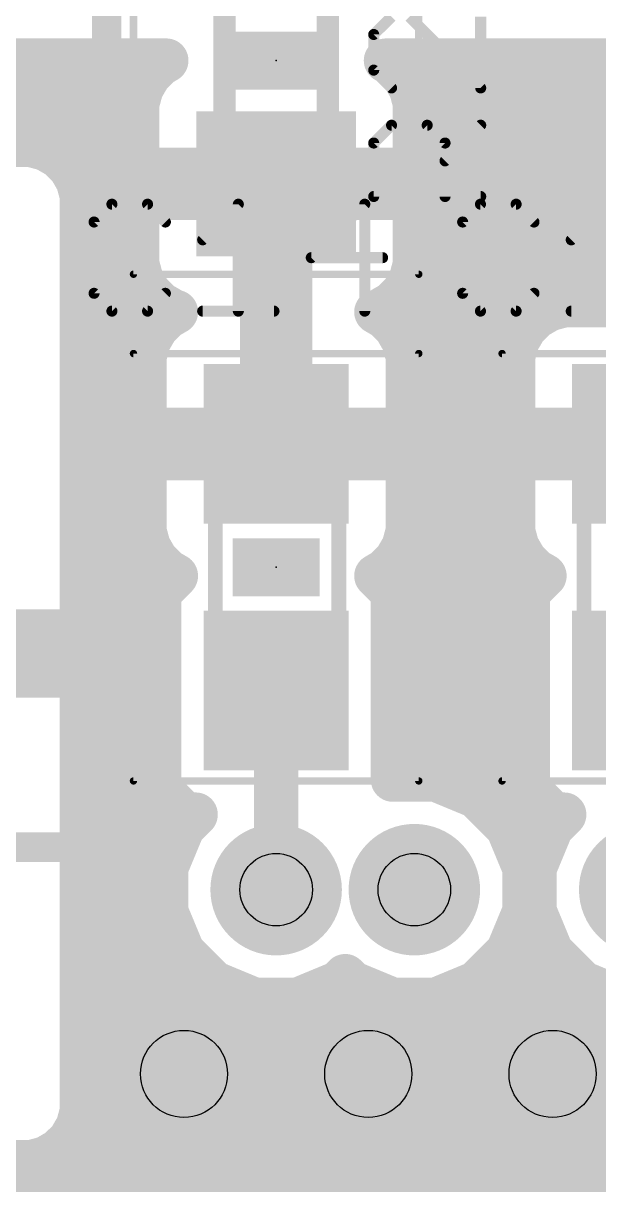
# Model space of a CAD drawing. Extents: x -0.04 to 2.7, y -0.07 to 2.5.
# Drawn here: x 0.5814 to 0.7375, y 0.6324 to 0.9476 of the extents above; entities that cross this region are included whole.
import ezdxf

# ---------------------------------------------------------------- set-up
doc = ezdxf.new("R2010")
doc.units = 0
for name, color, linetype in [('1', 22, 'CONTINUOUS'), ('18', 82, 'CONTINUOUS'), ('21', 253, 'CONTINUOUS'), ('23', 7, 'CONTINUOUS'), ('25', 253, 'CONTINUOUS'), ('31', 253, 'CONTINUOUS'), ('35', 253, 'CONTINUOUS'), ('39', 22, 'CONTINUOUS'), ('44', 253, 'CONTINUOUS'), ('51', 253, 'CONTINUOUS')]:
    doc.layers.add(name, color=color, linetype=linetype)

# ---------------------------------------------------------------- blocks, each defined once
blk = doc.blocks.new('RECT')
blk.add_solid([(-0.5, -0.5), (0.5, -0.5), (-0.5, 0.5), (0.5, 0.5)])
blk = doc.blocks.new('ROUNDV')
at = {"const_width": 0.5}
blk.add_lwpolyline([(0, -0.25, 1), (0, 0.25, 1), (0, -0.25)], format="xyb", dxfattribs=at)
blk = doc.blocks.new('SQUAREV')
blk.add_solid([(-0.5, -0.5), (0.5, -0.5), (-0.5, 0.5), (0.5, 0.5)])

msp = doc.modelspace()

# ---------------------------------------------------------------- linework, layer by layer
at = {"layer": '1', "const_width": 0.012}
for points in [[(0.026, 0.9375), (0.620213, 0.9375)], [(0.618522, 0.936523), (0.615543, 0.933545)], [(0.620213, 0.9375), (0.618522, 0.936523)], [(0.681478, 0.936523), (0.679786, 0.9375)], [(0.679786, 0.9375), (0.8, 0.9375)], [(0.684457, 0.933545), (0.681478, 0.936523)], [(0.026, 0.936), (0.617999, 0.936)], [(0.615543, 0.933545), (0.613437, 0.929896)], [(0.682001, 0.936), (0.8015, 0.936)], [(0.686563, 0.929896), (0.684457, 0.933545)], [(0.613437, 0.929896), (0.612346, 0.925827)], [(0.687653, 0.925827), (0.686563, 0.929896)], [(0.150399, 0.924), (0.612346, 0.924)], [(0.612346, 0.925827), (0.612346, 0.907878)], [(0.687653, 0.907878), (0.687653, 0.925827)], [(0.687653, 0.924), (0.8135, 0.924)], [(0.583406, 0.914622), (0.481, 0.914622)], [(0.587475, 0.913532), (0.583406, 0.914622)], [(0.591123, 0.911425), (0.587475, 0.913532)], [(0.590128, 0.912), (0.612346, 0.912)], [(0.594102, 0.908446), (0.591123, 0.911425)], [(0.687653, 0.912), (0.8255, 0.912)], [(0.596209, 0.904798), (0.594102, 0.908446)], [(0.612346, 0.907878), (0.646157, 0.907878)], [(0.646157, 0.907878), (0.646157, 0.900193)], [(0.653843, 0.900193), (0.653843, 0.907878)], [(0.653843, 0.907878), (0.687653, 0.907878)], [(0.597299, 0.900728), (0.596209, 0.904798)], [(0.597299, 0.782574), (0.597299, 0.900728)], [(0.597299, 0.9), (0.612346, 0.9)], [(0.646157, 0.900193), (0.612346, 0.900193)], [(0.612346, 0.900193), (0.612346, 0.882244)], [(0.646157, 0.871118), (0.646157, 0.900192)], [(0.646157, 0.900192), (0.653843, 0.900192)], [(0.646157, 0.9), (0.653843, 0.9)], [(0.687653, 0.900193), (0.653843, 0.900193)], [(0.653843, 0.900192), (0.653843, 0.837308)], [(0.687653, 0.882244), (0.687653, 0.900193)], [(0.687653, 0.9), (0.820972, 0.9)], [(0.597299, 0.888), (0.612346, 0.888)], [(0.646157, 0.888), (0.653843, 0.888)], [(0.687653, 0.888), (0.820972, 0.888)], [(0.612346, 0.882244), (0.613437, 0.878175)], [(0.686563, 0.878175), (0.687653, 0.882244)], [(0.613437, 0.878175), (0.615543, 0.874526)], [(0.684457, 0.874526), (0.686563, 0.878175)], [(0.597299, 0.876), (0.614692, 0.876)], [(0.615543, 0.874526), (0.618522, 0.871547)], [(0.646157, 0.876), (0.653843, 0.876)], [(0.681478, 0.871547), (0.684457, 0.874526)], [(0.685307, 0.876), (0.820972, 0.876)], [(0.618522, 0.871547), (0.622171, 0.869441)], [(0.646157, 0.837308), (0.646157, 0.871118)], [(0.677829, 0.869441), (0.681478, 0.871547)], [(0.728208, 0.871118), (0.724139, 0.870028)], [(0.746157, 0.871118), (0.728208, 0.871118)], [(0.620491, 0.867921), (0.617512, 0.864942)], [(0.622821, 0.869266), (0.620491, 0.867921)], [(0.622171, 0.869441), (0.622821, 0.869266)], [(0.677179, 0.869266), (0.677829, 0.869441)], [(0.679509, 0.867921), (0.677179, 0.869266)], [(0.682488, 0.864942), (0.679509, 0.867921)], [(0.720491, 0.867921), (0.717512, 0.864942)], [(0.724139, 0.870028), (0.720491, 0.867921)], [(0.597299, 0.864), (0.616968, 0.864)], [(0.617512, 0.864942), (0.615405, 0.861294)], [(0.646157, 0.864), (0.653843, 0.864)], [(0.684595, 0.861294), (0.682488, 0.864942)], [(0.683032, 0.864), (0.716968, 0.864)], [(0.717512, 0.864942), (0.715405, 0.861294)], [(0.615405, 0.861294), (0.614315, 0.857225)], [(0.685685, 0.857225), (0.684595, 0.861294)], [(0.715405, 0.861294), (0.714315, 0.857225)], [(0.614315, 0.857225), (0.614315, 0.837307)], [(0.685685, 0.837307), (0.685685, 0.857225)], [(0.714315, 0.857225), (0.714315, 0.837307)], [(0.597299, 0.852), (0.614315, 0.852)], [(0.646157, 0.852), (0.653843, 0.852)], [(0.685685, 0.852), (0.714315, 0.852)], [(0.597299, 0.84), (0.614315, 0.84)], [(0.646157, 0.84), (0.653843, 0.84)], [(0.685685, 0.84), (0.714315, 0.84)], [(0.614315, 0.837307), (0.646157, 0.837307)], [(0.653843, 0.837308), (0.646157, 0.837308)], [(0.646157, 0.837307), (0.646157, 0.829622)], [(0.653843, 0.829622), (0.653843, 0.837307)], [(0.653843, 0.837307), (0.685685, 0.837307)], [(0.714315, 0.837307), (0.746157, 0.837307)], [(0.646157, 0.829622), (0.614315, 0.829622)], [(0.614315, 0.829622), (0.614315, 0.809704)], [(0.685685, 0.829622), (0.653843, 0.829622)], [(0.685685, 0.809704), (0.685685, 0.829622)], [(0.746157, 0.829622), (0.714315, 0.829622)], [(0.714315, 0.829622), (0.714315, 0.809704)], [(0.597299, 0.828), (0.614315, 0.828)], [(0.685685, 0.828), (0.714315, 0.828)], [(0.597299, 0.816), (0.614315, 0.816)], [(0.685685, 0.816), (0.714315, 0.816)], [(0.614315, 0.809704), (0.615405, 0.805635)], [(0.684595, 0.805635), (0.685685, 0.809704)], [(0.714315, 0.809704), (0.715405, 0.805635)], [(0.615405, 0.805635), (0.617512, 0.801987)], [(0.682488, 0.801987), (0.684595, 0.805635)], [(0.715405, 0.805635), (0.717512, 0.801987)], [(0.597299, 0.804), (0.616349, 0.804)], [(0.617512, 0.801987), (0.620491, 0.799008)], [(0.679509, 0.799008), (0.682488, 0.801987)], [(0.68365, 0.804), (0.716349, 0.804)], [(0.717512, 0.801987), (0.720491, 0.799008)], [(0.620491, 0.799008), (0.622819, 0.797664)], [(0.677181, 0.797664), (0.679509, 0.799008)], [(0.720491, 0.799008), (0.722819, 0.797664)], [(0.622819, 0.797664), (0.618315, 0.793159)], [(0.681685, 0.793159), (0.677181, 0.797664)], [(0.722819, 0.797664), (0.718315, 0.793159)], [(0.597299, 0.792), (0.618315, 0.792)], [(0.618315, 0.793159), (0.618315, 0.739911)], [(0.681685, 0.742342), (0.681685, 0.793159)], [(0.681685, 0.792), (0.718315, 0.792)], [(0.718315, 0.793159), (0.718315, 0.739911)], [(0.481, 0.782574), (0.597299, 0.782574)], [(0.481, 0.78), (0.618315, 0.78)], [(0.681685, 0.78), (0.718315, 0.78)], [(0.597299, 0.770575), (0.481, 0.770575)], [(0.597299, 0.652421), (0.597299, 0.770575)], [(0.597299, 0.768), (0.618315, 0.768)], [(0.65, 0.766535), (0.65, 0.7125)], [(0.681685, 0.768), (0.718315, 0.768)], [(0.597299, 0.756), (0.618315, 0.756)], [(0.681685, 0.756), (0.718315, 0.756)], [(0.597299, 0.744), (0.618315, 0.744)], [(0.681685, 0.744), (0.718315, 0.744)], [(0.693436, 0.742342), (0.681685, 0.742342)], [(0.704404, 0.737799), (0.693436, 0.742342)], [(0.618315, 0.739911), (0.625344, 0.732882)], [(0.718315, 0.739911), (0.725344, 0.732882)], [(0.712799, 0.729404), (0.704404, 0.737799)], [(0.597299, 0.732), (0.627296, 0.732)], [(0.628178, 0.732882), (0.624701, 0.729404)], [(0.625344, 0.732882), (0.628178, 0.732882)], [(0.710204, 0.732), (0.727296, 0.732)], [(0.728178, 0.732882), (0.724701, 0.729404)], [(0.725344, 0.732882), (0.728178, 0.732882)], [(0.624701, 0.729404), (0.620157, 0.718436)], [(0.717342, 0.718436), (0.712799, 0.729404)], [(0.724701, 0.729404), (0.720157, 0.718436)], [(0.597299, 0.72), (0.620805, 0.72)], [(0.716695, 0.72), (0.720805, 0.72)], [(0.620157, 0.718436), (0.620157, 0.706564)], [(0.717342, 0.706564), (0.717342, 0.718436)], [(0.720157, 0.718436), (0.720157, 0.706564)], [(0.597299, 0.708), (0.620157, 0.708)], [(0.620157, 0.706564), (0.624701, 0.695595)], [(0.712799, 0.695595), (0.717342, 0.706564)], [(0.717342, 0.708), (0.720157, 0.708)], [(0.720157, 0.706564), (0.724701, 0.695595)], [(0.597299, 0.696), (0.624533, 0.696)], [(0.624701, 0.695595), (0.633095, 0.687201)], [(0.704404, 0.687201), (0.712799, 0.695595)], [(0.712967, 0.696), (0.724533, 0.696)], [(0.724701, 0.695595), (0.733095, 0.687201)], [(0.666904, 0.687201), (0.66875, 0.689046)], [(0.66875, 0.689046), (0.670595, 0.687201)], [(0.633095, 0.687201), (0.644064, 0.682657)], [(0.655936, 0.682657), (0.666904, 0.687201)], [(0.670595, 0.687201), (0.681564, 0.682657)], [(0.693436, 0.682657), (0.704404, 0.687201)], [(0.733095, 0.687201), (0.744064, 0.682657)], [(0.597299, 0.684), (0.640823, 0.684)], [(0.644064, 0.682657), (0.655936, 0.682657)], [(0.659177, 0.684), (0.678323, 0.684)], [(0.681564, 0.682657), (0.693436, 0.682657)], [(0.696677, 0.684), (0.740823, 0.684)], [(0.597299, 0.672), (0.824846, 0.672)], [(0.597299, 0.66), (0.824846, 0.66)], [(0.596209, 0.648352), (0.597299, 0.652421)], [(0.594102, 0.644703), (0.596209, 0.648352)], [(0.596006, 0.648), (0.824846, 0.648)], [(0.591123, 0.641724), (0.594102, 0.644703)], [(0.587475, 0.639618), (0.591123, 0.641724)], [(0.481, 0.638528), (0.583406, 0.638528)], [(0.583406, 0.638528), (0.587475, 0.639618)], [(0.250541, 0.636), (0.824846, 0.636)]]:
    msp.add_lwpolyline(points, dxfattribs=at)
at = {"layer": '1', "const_width": 0.006}
for points in [[(0.620643, 0.934402, 1), (0.616401, 0.938645)], [(0.621713, 0.934902, 1), (0.618713, 0.940098)], [(0.620213, 0.9345, 1), (0.620213, 0.9405)], [(0.681286, 0.940098, 1), (0.678286, 0.934902)], [(0.679786, 0.9405, 1), (0.679786, 0.9345)], [(0.683599, 0.938645, 1), (0.679356, 0.934402)], [(0.618141, 0.932045, 1), (0.612945, 0.935045)], [(0.617022, 0.939122, 1), (0.620022, 0.933925)], [(0.617999, 0.933, 1), (0.617999, 0.939)], [(0.682001, 0.939, 1), (0.682001, 0.933)], [(0.679978, 0.933925, 1), (0.682978, 0.939122)], [(0.687055, 0.935045, 1), (0.681859, 0.932045)], [(0.613422, 0.935666, 1), (0.617665, 0.931423)], [(0.682335, 0.931423, 1), (0.686578, 0.935666)], [(0.610839, 0.931396, 1), (0.616035, 0.928396)], [(0.616335, 0.92912, 1), (0.610539, 0.930673)], [(0.689461, 0.930673, 1), (0.683665, 0.92912)], [(0.683965, 0.928396, 1), (0.689161, 0.931396)], [(0.615346, 0.925827, 1), (0.609346, 0.925827)], [(0.612346, 0.921, 1), (0.612346, 0.927)], [(0.690653, 0.925827, 1), (0.684653, 0.925827)], [(0.687653, 0.927, 1), (0.687653, 0.921)], [(0.609449, 0.926603, 1), (0.615244, 0.92505)], [(0.684756, 0.92505, 1), (0.690551, 0.926603)], [(0.584182, 0.91752, 1), (0.582629, 0.911724)], [(0.583406, 0.911622, 1), (0.583406, 0.917622)], [(0.588975, 0.91613, 1), (0.585975, 0.910934)], [(0.586698, 0.910634, 1), (0.588251, 0.916429)], [(0.590128, 0.915, 1), (0.590128, 0.909)], [(0.593245, 0.913546, 1), (0.589002, 0.909304)], [(0.612346, 0.909, 1), (0.612346, 0.915)], [(0.687653, 0.915, 1), (0.687653, 0.909)], [(0.589623, 0.908827, 1), (0.592623, 0.914023)], [(0.5967, 0.909946, 1), (0.591504, 0.906946)], [(0.591981, 0.906325, 1), (0.596224, 0.910568)], [(0.612346, 0.910878, 1), (0.612346, 0.904878)], [(0.649157, 0.907878, 1), (0.643157, 0.907878)], [(0.646157, 0.904878, 1), (0.646157, 0.910878)], [(0.656843, 0.907878, 1), (0.650843, 0.907878)], [(0.653843, 0.910878, 1), (0.653843, 0.904878)], [(0.687653, 0.904878, 1), (0.687653, 0.910878)], [(0.599107, 0.905574, 1), (0.593311, 0.904021)], [(0.593611, 0.903298, 1), (0.598807, 0.906298)], [(0.609346, 0.907878, 1), (0.615346, 0.907878)], [(0.684653, 0.907878, 1), (0.690653, 0.907878)], [(0.600299, 0.900728, 1), (0.594299, 0.900728)], [(0.597299, 0.903, 1), (0.597299, 0.897)], [(0.612346, 0.903193, 1), (0.612346, 0.897193)], [(0.615346, 0.900193, 1), (0.609346, 0.900193)], [(0.612346, 0.897, 1), (0.612346, 0.903)], [(0.649157, 0.900192, 1), (0.643157, 0.900192)], [(0.646157, 0.903192, 1), (0.646157, 0.897192)], [(0.646157, 0.903, 1), (0.646157, 0.897)], [(0.646157, 0.897193, 1), (0.646157, 0.903193)], [(0.653843, 0.903193, 1), (0.653843, 0.897193)], [(0.656843, 0.900192, 1), (0.650843, 0.900192)], [(0.653843, 0.897192, 1), (0.653843, 0.903192)], [(0.653843, 0.897, 1), (0.653843, 0.903)], [(0.690653, 0.900193, 1), (0.684653, 0.900193)], [(0.687653, 0.903, 1), (0.687653, 0.897)], [(0.687653, 0.897193, 1), (0.687653, 0.903193)], [(0.594401, 0.899952, 1), (0.600197, 0.901505)], [(0.643157, 0.900193, 1), (0.649157, 0.900193)], [(0.650843, 0.900193, 1), (0.656843, 0.900193)], [(0.597299, 0.891, 1), (0.597299, 0.885)], [(0.612346, 0.885, 1), (0.612346, 0.891)], [(0.646157, 0.891, 1), (0.646157, 0.885)], [(0.653843, 0.885, 1), (0.653843, 0.891)], [(0.687653, 0.891, 1), (0.687653, 0.885)], [(0.615244, 0.88302, 1), (0.609449, 0.881467)], [(0.690551, 0.881467, 1), (0.684756, 0.88302)], [(0.609346, 0.882244, 1), (0.615346, 0.882244)], [(0.616035, 0.879675, 1), (0.610839, 0.876675)], [(0.689161, 0.876675, 1), (0.683965, 0.879675)], [(0.684653, 0.882244, 1), (0.690653, 0.882244)], [(0.597299, 0.879, 1), (0.597299, 0.873)], [(0.610539, 0.877398, 1), (0.616335, 0.878951)], [(0.617665, 0.876647, 1), (0.613422, 0.872405)], [(0.614692, 0.873, 1), (0.614692, 0.879)], [(0.646157, 0.879, 1), (0.646157, 0.873)], [(0.653843, 0.873, 1), (0.653843, 0.879)], [(0.685307, 0.879, 1), (0.685307, 0.873)], [(0.686578, 0.872405, 1), (0.682335, 0.876647)], [(0.683665, 0.878951, 1), (0.689461, 0.877398)], [(0.612945, 0.873026, 1), (0.618141, 0.876026)], [(0.620022, 0.874145, 1), (0.617022, 0.868949)], [(0.616401, 0.869426, 1), (0.620643, 0.873669)], [(0.649157, 0.871118, 1), (0.643157, 0.871118)], [(0.679356, 0.873669, 1), (0.683599, 0.869426)], [(0.682978, 0.868949, 1), (0.679978, 0.874145)], [(0.681859, 0.876026, 1), (0.687055, 0.873026)], [(0.728208, 0.874118, 1), (0.728208, 0.868118)], [(0.728985, 0.86822, 1), (0.727432, 0.874016)], [(0.618991, 0.870519, 1), (0.621991, 0.865323)], [(0.622612, 0.8658, 1), (0.618369, 0.870042)], [(0.622947, 0.872338, 1), (0.621394, 0.866543)], [(0.620671, 0.866843, 1), (0.623671, 0.872039)], [(0.624321, 0.866668, 1), (0.621321, 0.871865)], [(0.622044, 0.866369, 1), (0.623597, 0.872164)], [(0.643157, 0.871118, 1), (0.649157, 0.871118)], [(0.678679, 0.871865, 1), (0.675679, 0.866668)], [(0.676403, 0.872164, 1), (0.677955, 0.866369)], [(0.676329, 0.872039, 1), (0.679329, 0.866843)], [(0.681631, 0.870042, 1), (0.677388, 0.8658)], [(0.678606, 0.866543, 1), (0.677053, 0.872338)], [(0.678009, 0.865323, 1), (0.681009, 0.870519)], [(0.718991, 0.870519, 1), (0.721991, 0.865323)], [(0.722612, 0.8658, 1), (0.718369, 0.870042)], [(0.723363, 0.872925, 1), (0.724916, 0.86713)], [(0.725639, 0.86743, 1), (0.722639, 0.872626)], [(0.597299, 0.867, 1), (0.597299, 0.861)], [(0.61539, 0.867064, 1), (0.619633, 0.862821)], [(0.62011, 0.863442, 1), (0.614914, 0.866442)], [(0.616968, 0.861, 1), (0.616968, 0.867)], [(0.646157, 0.867, 1), (0.646157, 0.861)], [(0.653843, 0.861, 1), (0.653843, 0.867)], [(0.685086, 0.866442, 1), (0.67989, 0.863442)], [(0.683032, 0.867, 1), (0.683032, 0.861)], [(0.680367, 0.862821, 1), (0.684609, 0.867064)], [(0.71539, 0.867064, 1), (0.719633, 0.862821)], [(0.72011, 0.863442, 1), (0.714914, 0.866442)], [(0.716968, 0.861, 1), (0.716968, 0.867)], [(0.618303, 0.860517, 1), (0.612507, 0.86207)], [(0.687492, 0.86207, 1), (0.681697, 0.860517)], [(0.718303, 0.860517, 1), (0.712507, 0.86207)], [(0.612807, 0.862794, 1), (0.618003, 0.859794)], [(0.681997, 0.859794, 1), (0.687193, 0.862794)], [(0.712807, 0.862794, 1), (0.718003, 0.859794)], [(0.617315, 0.857225, 1), (0.611315, 0.857225)], [(0.611417, 0.858001, 1), (0.617213, 0.856448)], [(0.688685, 0.857225, 1), (0.682685, 0.857225)], [(0.682787, 0.856448, 1), (0.688583, 0.858001)], [(0.717315, 0.857225, 1), (0.711315, 0.857225)], [(0.711417, 0.858001, 1), (0.717213, 0.856448)], [(0.597299, 0.855, 1), (0.597299, 0.849)], [(0.614315, 0.849, 1), (0.614315, 0.855)], [(0.646157, 0.855, 1), (0.646157, 0.849)], [(0.653843, 0.849, 1), (0.653843, 0.855)], [(0.685685, 0.855, 1), (0.685685, 0.849)], [(0.714315, 0.849, 1), (0.714315, 0.855)], [(0.597299, 0.843, 1), (0.597299, 0.837)], [(0.614315, 0.837, 1), (0.614315, 0.843)], [(0.646157, 0.843, 1), (0.646157, 0.837)], [(0.653843, 0.837, 1), (0.653843, 0.843)], [(0.685685, 0.843, 1), (0.685685, 0.837)], [(0.714315, 0.837, 1), (0.714315, 0.843)], [(0.614315, 0.840307, 1), (0.614315, 0.834307)], [(0.646157, 0.840308, 1), (0.646157, 0.834308)], [(0.649157, 0.837307, 1), (0.643157, 0.837307)], [(0.646157, 0.834307, 1), (0.646157, 0.840307)], [(0.656843, 0.837307, 1), (0.650843, 0.837307)], [(0.653843, 0.840307, 1), (0.653843, 0.834307)], [(0.653843, 0.834308, 1), (0.653843, 0.840308)], [(0.685685, 0.834307, 1), (0.685685, 0.840307)], [(0.714315, 0.840307, 1), (0.714315, 0.834307)], [(0.611315, 0.837307, 1), (0.617315, 0.837307)], [(0.643157, 0.837308, 1), (0.649157, 0.837308)], [(0.650843, 0.837308, 1), (0.656843, 0.837308)], [(0.682685, 0.837307, 1), (0.688685, 0.837307)], [(0.711315, 0.837307, 1), (0.717315, 0.837307)], [(0.614315, 0.832622, 1), (0.614315, 0.826622)], [(0.617315, 0.829622, 1), (0.611315, 0.829622)], [(0.646157, 0.826622, 1), (0.646157, 0.832622)], [(0.653843, 0.832622, 1), (0.653843, 0.826622)], [(0.688685, 0.829622, 1), (0.682685, 0.829622)], [(0.685685, 0.826622, 1), (0.685685, 0.832622)], [(0.714315, 0.832622, 1), (0.714315, 0.826622)], [(0.717315, 0.829622, 1), (0.711315, 0.829622)], [(0.597299, 0.831, 1), (0.597299, 0.825)], [(0.614315, 0.825, 1), (0.614315, 0.831)], [(0.643157, 0.829622, 1), (0.649157, 0.829622)], [(0.650843, 0.829622, 1), (0.656843, 0.829622)], [(0.685685, 0.831, 1), (0.685685, 0.825)], [(0.714315, 0.825, 1), (0.714315, 0.831)], [(0.597299, 0.819, 1), (0.597299, 0.813)], [(0.614315, 0.813, 1), (0.614315, 0.819)], [(0.685685, 0.819, 1), (0.685685, 0.813)], [(0.714315, 0.813, 1), (0.714315, 0.819)], [(0.617213, 0.810481, 1), (0.611417, 0.808928)], [(0.688583, 0.808928, 1), (0.682787, 0.810481)], [(0.717213, 0.810481, 1), (0.711417, 0.808928)], [(0.611315, 0.809704, 1), (0.617315, 0.809704)], [(0.618003, 0.807135, 1), (0.612807, 0.804135)], [(0.687193, 0.804135, 1), (0.681997, 0.807135)], [(0.682685, 0.809704, 1), (0.688685, 0.809704)], [(0.711315, 0.809704, 1), (0.717315, 0.809704)], [(0.718003, 0.807135, 1), (0.712807, 0.804135)], [(0.597299, 0.807, 1), (0.597299, 0.801)], [(0.612507, 0.804859, 1), (0.618303, 0.806412)], [(0.619633, 0.804108, 1), (0.61539, 0.799865)], [(0.616349, 0.801, 1), (0.616349, 0.807)], [(0.684609, 0.799865, 1), (0.680367, 0.804108)], [(0.68365, 0.807, 1), (0.68365, 0.801)], [(0.681697, 0.806412, 1), (0.687492, 0.804859)], [(0.712507, 0.804859, 1), (0.718303, 0.806412)], [(0.719633, 0.804108, 1), (0.71539, 0.799865)], [(0.716349, 0.801, 1), (0.716349, 0.807)], [(0.614914, 0.800487, 1), (0.62011, 0.803487)], [(0.621991, 0.801606, 1), (0.618991, 0.79641)], [(0.618369, 0.796887, 1), (0.622612, 0.801129)], [(0.677388, 0.801129, 1), (0.681631, 0.796887)], [(0.681009, 0.79641, 1), (0.678009, 0.801606)], [(0.67989, 0.803487, 1), (0.685086, 0.800487)], [(0.714914, 0.800487, 1), (0.72011, 0.803487)], [(0.721991, 0.801606, 1), (0.718991, 0.79641)], [(0.718369, 0.796887, 1), (0.722612, 0.801129)], [(0.62494, 0.795542, 1), (0.620698, 0.799785)], [(0.621319, 0.795065, 1), (0.624319, 0.800262)], [(0.679302, 0.799785, 1), (0.675059, 0.795542)], [(0.675681, 0.800262, 1), (0.678681, 0.795065)], [(0.72494, 0.795542, 1), (0.720698, 0.799785)], [(0.721319, 0.795065, 1), (0.724319, 0.800262)], [(0.597299, 0.795, 1), (0.597299, 0.789)], [(0.621315, 0.793159, 1), (0.615315, 0.793159)], [(0.616194, 0.795281, 1), (0.620436, 0.791038)], [(0.618315, 0.789, 1), (0.618315, 0.795)], [(0.684685, 0.793159, 1), (0.678685, 0.793159)], [(0.681685, 0.795, 1), (0.681685, 0.789)], [(0.679564, 0.791038, 1), (0.683806, 0.795281)], [(0.721315, 0.793159, 1), (0.715315, 0.793159)], [(0.716194, 0.795281, 1), (0.720436, 0.791038)], [(0.718315, 0.789, 1), (0.718315, 0.795)], [(0.597299, 0.779574, 1), (0.597299, 0.785574)], [(0.594299, 0.782574, 1), (0.600299, 0.782574)], [(0.618315, 0.777, 1), (0.618315, 0.783)], [(0.681685, 0.783, 1), (0.681685, 0.777)], [(0.718315, 0.777, 1), (0.718315, 0.783)], [(0.600299, 0.770575, 1), (0.594299, 0.770575)], [(0.597299, 0.767575, 1), (0.597299, 0.773575)], [(0.597299, 0.771, 1), (0.597299, 0.765)], [(0.618315, 0.765, 1), (0.618315, 0.771)], [(0.653, 0.766535, 1), (0.647, 0.766535)], [(0.681685, 0.771, 1), (0.681685, 0.765)], [(0.718315, 0.765, 1), (0.718315, 0.771)], [(0.597299, 0.759, 1), (0.597299, 0.753)], [(0.618315, 0.753, 1), (0.618315, 0.759)], [(0.681685, 0.759, 1), (0.681685, 0.753)], [(0.718315, 0.753, 1), (0.718315, 0.759)], [(0.597299, 0.747, 1), (0.597299, 0.741)], [(0.618315, 0.741, 1), (0.618315, 0.747)], [(0.681685, 0.747, 1), (0.681685, 0.741)], [(0.681685, 0.745342, 1), (0.681685, 0.739342)], [(0.694584, 0.745114, 1), (0.692288, 0.739571)], [(0.693436, 0.739342, 1), (0.693436, 0.745342)], [(0.718315, 0.741, 1), (0.718315, 0.747)], [(0.620436, 0.742033, 1), (0.616194, 0.73779)], [(0.678685, 0.742342, 1), (0.684685, 0.742342)], [(0.720436, 0.742033, 1), (0.716194, 0.73779)], [(0.615315, 0.739911, 1), (0.621315, 0.739911)], [(0.706526, 0.739921, 1), (0.702283, 0.735678)], [(0.703256, 0.735028, 1), (0.705552, 0.740571)], [(0.715315, 0.739911, 1), (0.721315, 0.739911)], [(0.597299, 0.735, 1), (0.597299, 0.729)], [(0.625344, 0.735882, 1), (0.625344, 0.729882)], [(0.623223, 0.730761, 1), (0.627466, 0.735003)], [(0.6303, 0.730761, 1), (0.626057, 0.735003)], [(0.627296, 0.729, 1), (0.627296, 0.735)], [(0.628178, 0.729882, 1), (0.628178, 0.735882)], [(0.710204, 0.735, 1), (0.710204, 0.729)], [(0.725344, 0.735882, 1), (0.725344, 0.729882)], [(0.723223, 0.730761, 1), (0.727466, 0.735003)], [(0.7303, 0.730761, 1), (0.726057, 0.735003)], [(0.727296, 0.729, 1), (0.727296, 0.735)], [(0.728178, 0.729882, 1), (0.728178, 0.735882)], [(0.622579, 0.731526, 1), (0.626822, 0.727283)], [(0.627472, 0.728256, 1), (0.621929, 0.730552)], [(0.715571, 0.730552, 1), (0.710028, 0.728256)], [(0.710678, 0.727283, 1), (0.714921, 0.731526)], [(0.722579, 0.731526, 1), (0.726822, 0.727283)], [(0.727472, 0.728256, 1), (0.721929, 0.730552)], [(0.597299, 0.723, 1), (0.597299, 0.717)], [(0.620805, 0.717, 1), (0.620805, 0.723)], [(0.716695, 0.723, 1), (0.716695, 0.717)], [(0.720805, 0.717, 1), (0.720805, 0.723)], [(0.623157, 0.718436, 1), (0.617157, 0.718436)], [(0.617386, 0.719584, 1), (0.622929, 0.717288)], [(0.720342, 0.718436, 1), (0.714342, 0.718436)], [(0.714571, 0.717288, 1), (0.720114, 0.719584)], [(0.723157, 0.718436, 1), (0.717157, 0.718436)], [(0.717386, 0.719584, 1), (0.722929, 0.717288)], [(0.597299, 0.711, 1), (0.597299, 0.705)], [(0.622929, 0.707712, 1), (0.617386, 0.705416)], [(0.620157, 0.705, 1), (0.620157, 0.711)], [(0.647, 0.7125, 1), (0.653, 0.7125)], [(0.717342, 0.711, 1), (0.717342, 0.705)], [(0.720114, 0.705416, 1), (0.714571, 0.707712)], [(0.722929, 0.707712, 1), (0.717386, 0.705416)], [(0.720157, 0.705, 1), (0.720157, 0.711)], [(0.617157, 0.706564, 1), (0.623157, 0.706564)], [(0.714342, 0.706564, 1), (0.720342, 0.706564)], [(0.717157, 0.706564, 1), (0.723157, 0.706564)], [(0.597299, 0.699, 1), (0.597299, 0.693)], [(0.626822, 0.697717, 1), (0.622579, 0.693474)], [(0.624533, 0.693, 1), (0.624533, 0.699)], [(0.712967, 0.699, 1), (0.712967, 0.693)], [(0.714921, 0.693474, 1), (0.710678, 0.697717)], [(0.726822, 0.697717, 1), (0.722579, 0.693474)], [(0.724533, 0.693, 1), (0.724533, 0.699)], [(0.621929, 0.694447, 1), (0.627472, 0.696744)], [(0.710028, 0.696744, 1), (0.715571, 0.694447)], [(0.721929, 0.694447, 1), (0.727472, 0.696744)], [(0.670871, 0.691168, 1), (0.666629, 0.686925)], [(0.670871, 0.686925, 1), (0.666628, 0.691168)], [(0.634244, 0.689972, 1), (0.631947, 0.684429)], [(0.630974, 0.685079, 1), (0.635217, 0.689322)], [(0.664783, 0.689322, 1), (0.669026, 0.685079)], [(0.668052, 0.684429, 1), (0.665756, 0.689972)], [(0.671744, 0.689972, 1), (0.669447, 0.684429)], [(0.668474, 0.685079, 1), (0.672717, 0.689322)], [(0.702283, 0.689322, 1), (0.706526, 0.685079)], [(0.705552, 0.684429, 1), (0.703256, 0.689972)], [(0.734244, 0.689972, 1), (0.731947, 0.684429)], [(0.730974, 0.685079, 1), (0.735217, 0.689322)], [(0.597299, 0.687, 1), (0.597299, 0.681)], [(0.640823, 0.681, 1), (0.640823, 0.687)], [(0.644064, 0.685657, 1), (0.644064, 0.679657)], [(0.642916, 0.679886, 1), (0.645212, 0.685429)], [(0.654788, 0.685429, 1), (0.657084, 0.679886)], [(0.655936, 0.679657, 1), (0.655936, 0.685657)], [(0.659177, 0.687, 1), (0.659177, 0.681)], [(0.678323, 0.681, 1), (0.678323, 0.687)], [(0.681564, 0.685657, 1), (0.681564, 0.679657)], [(0.680416, 0.679886, 1), (0.682712, 0.685429)], [(0.692288, 0.685429, 1), (0.694584, 0.679886)], [(0.693436, 0.679657, 1), (0.693436, 0.685657)], [(0.696677, 0.687, 1), (0.696677, 0.681)], [(0.597299, 0.675, 1), (0.597299, 0.669)], [(0.597299, 0.663, 1), (0.597299, 0.657)], [(0.600197, 0.651645, 1), (0.594401, 0.653197)], [(0.596006, 0.651, 1), (0.596006, 0.645)], [(0.598807, 0.646852, 1), (0.593611, 0.649852)], [(0.594299, 0.652421, 1), (0.600299, 0.652421)], [(0.596224, 0.642582, 1), (0.591981, 0.646825)], [(0.593311, 0.649128, 1), (0.599107, 0.647575)], [(0.589002, 0.643846, 1), (0.593245, 0.639603)], [(0.592623, 0.639126, 1), (0.589623, 0.644322)], [(0.591504, 0.646203, 1), (0.5967, 0.643203)], [(0.582629, 0.641425, 1), (0.584182, 0.63563)], [(0.583406, 0.635528, 1), (0.583406, 0.641528)], [(0.585975, 0.642216, 1), (0.588975, 0.63702)], [(0.588251, 0.63672, 1), (0.586698, 0.642516)]]:
    msp.add_lwpolyline(points, format="xyb", dxfattribs=at)
at = {"layer": '21', "const_width": 0.008}
msp.add_lwpolyline([(0.604016, 0.96), (0.604, 0.724)], dxfattribs=at)
at = {"layer": '21', "const_width": 0.004}
msp.add_lwpolyline([(0.602, 0.724, 1), (0.606, 0.724)], format="xyb", dxfattribs=at)
at = {"layer": '23'}
for p in [(0.65, 0.9375), (0.65, 0.8)]:
    msp.add_point(p, dxfattribs=at)
at = {"layer": '25', "const_width": 0.003}
for points in [[(0.681313, 0.949419), (0.676475, 0.944582)], [(0.7055, 0.93007), (0.68615, 0.949419)], [(0.7055, 0.949419), (0.7055, 0.93007)], [(0.676475, 0.944582), (0.676475, 0.934907)], [(0.676475, 0.934907), (0.681313, 0.93007)], [(0.676475, 0.915117), (0.681313, 0.919954)], [(0.681313, 0.919954), (0.690988, 0.919954)], [(0.690988, 0.919954), (0.695825, 0.915117)], [(0.695825, 0.910279), (0.7055, 0.919954)], [(0.676475, 0.900604), (0.676475, 0.915117)], [(0.695825, 0.915117), (0.695825, 0.900604)], [(0.7055, 0.900604), (0.676475, 0.900604)], [(0.605442, 0.898525), (0.600604, 0.893687)], [(0.615117, 0.898525), (0.605442, 0.898525)], [(0.619954, 0.893687), (0.615117, 0.898525)], [(0.63007, 0.88885), (0.639744, 0.898525)], [(0.639744, 0.898525), (0.639744, 0.8695)], [(0.674047, 0.898525), (0.659535, 0.884012)], [(0.674047, 0.8695), (0.674047, 0.898525)], [(0.705442, 0.898525), (0.700604, 0.893687)], [(0.715117, 0.898525), (0.705442, 0.898525)], [(0.719954, 0.893687), (0.715117, 0.898525)], [(0.73007, 0.88885), (0.739744, 0.898525)], [(0.600604, 0.893687), (0.600604, 0.874337)], [(0.700604, 0.893687), (0.700604, 0.874337)], [(0.659535, 0.884012), (0.678885, 0.884012)], [(0.600604, 0.874337), (0.605442, 0.8695)], [(0.615117, 0.8695), (0.619954, 0.874337)], [(0.700604, 0.874337), (0.705442, 0.8695)], [(0.715117, 0.8695), (0.719954, 0.874337)], [(0.605442, 0.8695), (0.615117, 0.8695)], [(0.63007, 0.8695), (0.649419, 0.8695)], [(0.705442, 0.8695), (0.715117, 0.8695)], [(0.73007, 0.8695), (0.749419, 0.8695)]]:
    msp.add_lwpolyline(points, dxfattribs=at)
at = {"layer": '25', "const_width": 0.0015}
for points in [[(0.677225, 0.944582, 1), (0.675725, 0.944582)], [(0.675945, 0.945112, 1), (0.677006, 0.944052)], [(0.677006, 0.935437, 1), (0.675945, 0.934377)], [(0.675725, 0.934907, 1), (0.677225, 0.934907)], [(0.680782, 0.929539, 1), (0.681843, 0.9306)], [(0.70475, 0.93007, 1), (0.70625, 0.93007)], [(0.70497, 0.929539, 1), (0.70603, 0.9306)], [(0.681313, 0.920704, 1), (0.681313, 0.919204)], [(0.681843, 0.919424, 1), (0.680782, 0.920485)], [(0.691518, 0.920485, 1), (0.690457, 0.919424)], [(0.690988, 0.919204, 1), (0.690988, 0.920704)], [(0.70603, 0.919424, 1), (0.70497, 0.920485)], [(0.677225, 0.915117, 1), (0.675725, 0.915117)], [(0.675945, 0.915647, 1), (0.677006, 0.914586)], [(0.696575, 0.915117, 1), (0.695075, 0.915117)], [(0.695295, 0.914586, 1), (0.696356, 0.915647)], [(0.695295, 0.91081, 1), (0.696356, 0.909749)], [(0.676475, 0.901354, 1), (0.676475, 0.899854)], [(0.7055, 0.899854, 1), (0.7055, 0.901354)], [(0.605442, 0.899275, 1), (0.605442, 0.897775)], [(0.605972, 0.897994, 1), (0.604911, 0.899055)], [(0.615647, 0.899055, 1), (0.614586, 0.897994)], [(0.615117, 0.897775, 1), (0.615117, 0.899275)], [(0.640494, 0.898525, 1), (0.638994, 0.898525)], [(0.640275, 0.897994, 1), (0.639214, 0.899055)], [(0.674797, 0.898525, 1), (0.673297, 0.898525)], [(0.674577, 0.897994, 1), (0.673517, 0.899055)], [(0.675725, 0.900604, 1), (0.677225, 0.900604)], [(0.695075, 0.900604, 1), (0.696575, 0.900604)], [(0.705442, 0.899275, 1), (0.705442, 0.897775)], [(0.705972, 0.897994, 1), (0.704911, 0.899055)], [(0.715647, 0.899055, 1), (0.714586, 0.897994)], [(0.715117, 0.897775, 1), (0.715117, 0.899275)], [(0.601354, 0.893687, 1), (0.599854, 0.893687)], [(0.600074, 0.894218, 1), (0.601135, 0.893157)], [(0.619424, 0.893157, 1), (0.620485, 0.894218)], [(0.701354, 0.893687, 1), (0.699854, 0.893687)], [(0.700074, 0.894218, 1), (0.701135, 0.893157)], [(0.719424, 0.893157, 1), (0.720485, 0.894218)], [(0.629539, 0.88938, 1), (0.6306, 0.888319)], [(0.729539, 0.88938, 1), (0.7306, 0.888319)], [(0.659004, 0.884543, 1), (0.660065, 0.883482)], [(0.659535, 0.884762, 1), (0.659535, 0.883262)], [(0.678885, 0.883262, 1), (0.678885, 0.884762)], [(0.601135, 0.874868, 1), (0.600074, 0.873807)], [(0.599854, 0.874337, 1), (0.601354, 0.874337)], [(0.620485, 0.873807, 1), (0.619424, 0.874868)], [(0.701135, 0.874868, 1), (0.700074, 0.873807)], [(0.699854, 0.874337, 1), (0.701354, 0.874337)], [(0.720485, 0.873807, 1), (0.719424, 0.874868)], [(0.605442, 0.87025, 1), (0.605442, 0.86875)], [(0.604911, 0.86897, 1), (0.605972, 0.87003)], [(0.614586, 0.87003, 1), (0.615647, 0.86897)], [(0.615117, 0.86875, 1), (0.615117, 0.87025)], [(0.63007, 0.87025, 1), (0.63007, 0.86875)], [(0.638994, 0.8695, 1), (0.640494, 0.8695)], [(0.649419, 0.86875, 1), (0.649419, 0.87025)], [(0.673297, 0.8695, 1), (0.674797, 0.8695)], [(0.705442, 0.87025, 1), (0.705442, 0.86875)], [(0.704911, 0.86897, 1), (0.705972, 0.87003)], [(0.714586, 0.87003, 1), (0.715647, 0.86897)], [(0.715117, 0.86875, 1), (0.715117, 0.87025)], [(0.73007, 0.87025, 1), (0.73007, 0.86875)]]:
    msp.add_lwpolyline(points, format="xyb", dxfattribs=at)
at = {"layer": '39', "const_width": 0.002}
for points in [[(0.611299, 0.879508), (0.611299, 0.995492)], [(0.688701, 0.995492), (0.688701, 0.879508)], [(0.688701, 0.879508), (0.611299, 0.879508)], [(0.611299, 0.742008), (0.611299, 0.857992)], [(0.611299, 0.857992), (0.688701, 0.857992)], [(0.688701, 0.857992), (0.688701, 0.742008)], [(0.711299, 0.742008), (0.711299, 0.857992)], [(0.711299, 0.857992), (0.788701, 0.857992)], [(0.688701, 0.742008), (0.611299, 0.742008)], [(0.788701, 0.742008), (0.711299, 0.742008)]]:
    msp.add_lwpolyline(points, dxfattribs=at)
at = {"layer": '39', "const_width": 0.001}
for points in [[(0.611299, 0.880008, 1), (0.611299, 0.879008)], [(0.610799, 0.879508, 1), (0.611799, 0.879508)], [(0.688201, 0.879508, 1), (0.689201, 0.879508)], [(0.688701, 0.879008, 1), (0.688701, 0.880008)], [(0.611799, 0.857992, 1), (0.610799, 0.857992)], [(0.611299, 0.858492, 1), (0.611299, 0.857492)], [(0.689201, 0.857992, 1), (0.688201, 0.857992)], [(0.688701, 0.857492, 1), (0.688701, 0.858492)], [(0.711799, 0.857992, 1), (0.710799, 0.857992)], [(0.711299, 0.858492, 1), (0.711299, 0.857492)], [(0.611299, 0.742508, 1), (0.611299, 0.741508)], [(0.610799, 0.742008, 1), (0.611799, 0.742008)], [(0.688201, 0.742008, 1), (0.689201, 0.742008)], [(0.688701, 0.741508, 1), (0.688701, 0.742508)], [(0.711299, 0.742508, 1), (0.711299, 0.741508)], [(0.710799, 0.742008, 1), (0.711799, 0.742008)]]:
    msp.add_lwpolyline(points, format="xyb", dxfattribs=at)
at = {"layer": '44'}
for centre, radius in [((0.65, 0.7125), 0.009843), ((0.6875, 0.7125), 0.009843), ((0.625, 0.6625), 0.011811), ((0.675, 0.6625), 0.011811), ((0.725, 0.6625), 0.011811)]:
    msp.add_circle(centre, radius, dxfattribs=at)
at = {"layer": '51'}
for points, const_width in [([(0.635984, 0.954508), (0.635984, 0.920492)], 0.006), ([(0.664016, 0.920492), (0.664016, 0.954508)], 0.006), ([(0.633504, 0.814016), (0.633504, 0.785984)], 0.004), ([(0.667008, 0.814016), (0.667008, 0.785984)], 0.004), ([(0.733504, 0.814016), (0.733504, 0.785984)], 0.004), ([(0.604016, 0.724016), (0.345969, 0.724031)], 0.008)]:
    msp.add_lwpolyline(points, dxfattribs=dict(at, const_width=const_width))
for points, const_width in [([(0.634484, 0.920492, 1), (0.637484, 0.920492)], 0.003), ([(0.662516, 0.920492, 1), (0.665516, 0.920492)], 0.003), ([(0.634504, 0.814016, 1), (0.632504, 0.814016)], 0.002), ([(0.668008, 0.814016, 1), (0.666008, 0.814016)], 0.002), ([(0.734504, 0.814016, 1), (0.732504, 0.814016)], 0.002), ([(0.632504, 0.785984, 1), (0.634504, 0.785984)], 0.002), ([(0.666008, 0.785984, 1), (0.668008, 0.785984)], 0.002), ([(0.732504, 0.785984, 1), (0.734504, 0.785984)], 0.002), ([(0.604016, 0.722016, 1), (0.604016, 0.726016)], 0.004)]:
    msp.add_lwpolyline(points, format="xyb", dxfattribs=dict(at, const_width=const_width))

# ---------------------------------------------------------------- block references
at = {"layer": '1', "rotation": 270}
for p, xscale, yscale in [((0.65, 0.904035), 0.03937, 0.043307), ((0.65, 0.833465), 0.043307, 0.03937), ((0.75, 0.833465), 0.043307, 0.03937), ((0.65, 0.766535), 0.043307, 0.03937), ((0.75, 0.766535), 0.043307, 0.03937)]:
    msp.add_blockref('RECT', p, dxfattribs=dict(at, xscale=xscale, yscale=yscale))
at = {"layer": '18'}
for name, p, xscale, yscale in [('ROUNDV', (0.65, 0.7125), 0.035685, 0.035685), ('ROUNDV', (0.65, 0.7125), 0.035685, 0.035685), ('ROUNDV', (0.6875, 0.7125), 0.035685, 0.035685), ('ROUNDV', (0.6875, 0.7125), 0.035685, 0.035685), ('ROUNDV', (0.75, 0.7125), 0.035685, 0.035685), ('ROUNDV', (0.75, 0.7125), 0.035685, 0.035685), ('SQUAREV', (0.625, 0.6625), 0.039622, 0.039622), ('SQUAREV', (0.625, 0.6625), 0.039622, 0.039622), ('SQUAREV', (0.675, 0.6625), 0.039622, 0.039622), ('SQUAREV', (0.675, 0.6625), 0.039622, 0.039622), ('SQUAREV', (0.725, 0.6625), 0.039622, 0.039622), ('SQUAREV', (0.725, 0.6625), 0.039622, 0.039622)]:
    msp.add_blockref(name, p, dxfattribs=dict(at, xscale=xscale, yscale=yscale))
at = {"layer": '31', "rotation": 270}
for p, xscale, yscale in [((0.65, 0.904035), 0.03937, 0.043307), ((0.65, 0.833465), 0.043307, 0.03937), ((0.75, 0.833465), 0.043307, 0.03937), ((0.65, 0.766535), 0.043307, 0.03937), ((0.75, 0.766535), 0.043307, 0.03937)]:
    msp.add_blockref('RECT', p, dxfattribs=dict(at, xscale=xscale, yscale=yscale))
at = {"layer": '35', "xscale": 0.01574, "rotation": 270}
for p, yscale in [((0.65, 0.9375), 0.031504), ((0.65, 0.8), 0.023622)]:
    msp.add_blockref('RECT', p, dxfattribs=dict(at, yscale=yscale))
at = {"layer": '51', "rotation": 270}
for p, xscale, yscale in [((0.65, 0.9125), 0.016, 0.034), ((0.650201, 0.823156), 0.019689, 0.037402), ((0.750201, 0.823156), 0.019689, 0.037402), ((0.650201, 0.777156), 0.019689, 0.037402), ((0.750201, 0.777156), 0.019689, 0.037402)]:
    msp.add_blockref('RECT', p, dxfattribs=dict(at, xscale=xscale, yscale=yscale))

doc.saveas('drawing.dxf')
